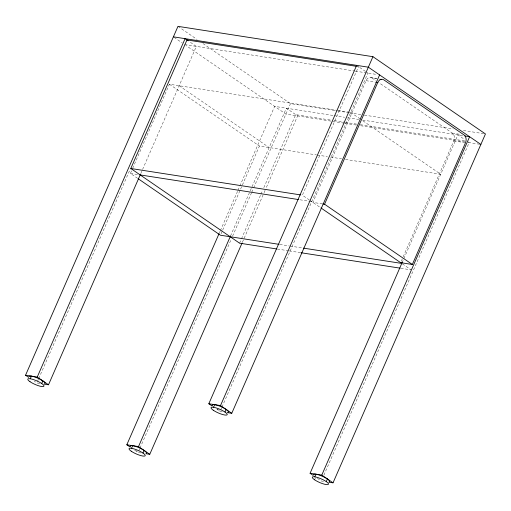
<?xml version="1.0" encoding="UTF-8"?>
<svg xmlns="http://www.w3.org/2000/svg" width="511" height="511" viewBox="0 0 511 511"><rect width="100%" height="100%" fill="white"/><g stroke="black" fill="none" stroke-linecap="round" stroke-linejoin="round"><path stroke-width="0.38" stroke-dasharray="2.56 1.92" d="M37.444 381.5L38.395 379.303M38.715 378.574L130.356 168.815M137.663 178.371L130.433 173.408L132.349 169.026M132.668 168.291L169.397 84.226L337.33 110.35M140.781 173.561L196.339 46.392L189.46 41.672M219.417 232.818L220.056 231.355M220.375 230.627L237.615 191.159M237.934 190.431L239.531 186.777M239.851 186.042L274.656 106.377L333.568 115.55M221.084 233.757L222.362 230.831M222.681 230.103L259.416 146.031L316.379 154.897M230.512 236.005L286.352 108.198L297.6 115.927L265.995 188.284M138.705 451.034L139.663 448.837M139.982 448.109L231.304 239.084M232.582 236.159L251.418 193.037M251.738 192.308L253.335 188.655M253.654 187.92L290.491 103.612L336.87 110.83M239.57 243.172L241.166 239.525M241.486 238.79L260.629 194.972M260.949 194.244L262.545 190.59M263.823 187.671L295.728 114.636L331.141 120.149M242.361 242.367L263.759 193.401M264.078 192.666L265.675 189.013M220.701 410.014L221.659 407.823M221.978 407.088L367.901 73.086L356.652 65.363M376.767 78.739L372.091 78.011A5.877 4.356 -81.2 0 0 366.048 80.681L312.873 202.394L323.009 203.972M401.276 261.198L402.866 257.557M403.185 256.829L453.813 140.947A5.877 4.356 -81.2 0 0 452.35 133.122L378.67 82.526M402.08 262.699L457.913 134.898L464.793 139.618M314.846 479.114L315.421 477.804M323.885 475.16L469.168 142.62L467.916 141.764M356.953 66.404L358.524 66.647L302.371 195.183L309.244 199.903M184.637 44.572L354.525 71.003M355.311 71.131L376.479 74.421M370.481 77.423L376.722 78.394M366.048 80.681L376.185 82.258M338.122 110.478L349.141 112.19M337.656 110.951L348.662 112.663M349.447 112.79L361.239 114.624M364.388 115.116L453.219 128.932M463.439 130.522L483.879 133.703M452.35 133.122L460.928 134.457M334.36 115.671L344.586 117.262M347.736 117.754L358.754 119.465M362.689 120.079L463.375 135.747M334.29 120.641L344.523 122.231M345.308 122.353L357.112 124.192M360.261 124.678L464.933 140.966M344.082 123.157L285.905 114.106L185.889 45.428M344.868 123.279L356.659 125.118M360.587 125.725L465.144 141.994M468.287 142.486L480.078 144.319M453.813 140.947L464.729 142.646M317.165 155.018L327.398 156.609M330.547 157.101L341.565 158.812M345.5 159.426L440.725 174.245L360.568 119.204M130.433 173.408L137.932 174.577M299.944 199.788L311.748 201.621M279.779 244.45L289.22 245.919M290.005 246.04L302.601 248.001M277.345 249.049L288.364 250.767M289.156 250.888L300.174 252.6M400.905 268.275L410.352 269.744M39.724 383.416L36.805 382.956L34.301 381.244M222.259 411.815L220.062 411.476L216.939 409.33M140.991 452.95L138.066 452.49L132.445 448.632M323.527 481.349L321.33 481.011L316.328 477.574M372.091 78.011L376.039 80.719M350.712 112.433L359.91 118.75M177.975 26.355L197.054 39.456M202.976 43.524L290.491 103.612M174.047 37.297L182.14 42.854M179.144 85.739L269.163 147.551M169.397 84.226L259.416 146.031M309.87 200.338L320.288 207.485M402.387 263.861L411.138 269.872M137.427 451.328A8.815 1.98 23.6 0 1 136.041 450.683M219.423 410.307A8.815 1.98 23.6 0 1 216.096 408.64"/><path stroke-width="0.77" d="M28.673 377.38L25.55 375.234L177.975 26.355L372.934 56.689L485.45 133.952L333.025 482.831L328.643 482.148M30.251 378.766L31.401 376.141M25.55 375.234L37.246 377.054L185.084 38.664L188.208 40.81M276.56 248.927L239.57 243.172L130.803 168.489L186.962 39.954L356.167 66.283M41.73 383.537L42.873 380.919M44.112 384.1L48.5 384.777L140.461 174.289M129.941 446.914L126.817 444.768L219.098 233.553M131.519 448.3L132.662 445.675M126.817 444.768L138.513 446.588L230.474 236.101M142.991 453.072L144.14 450.453M146.108 453.742L149.768 454.311L242.042 243.095M211.937 405.894L208.814 403.747L356.652 65.363M213.515 407.28L214.665 404.661M208.814 403.747L220.509 405.568L372.934 56.689M224.993 412.058L226.137 409.432M227.376 412.613L231.764 413.297L379.603 74.906M323.009 203.972L324.568 204.215L377.744 82.501A5.877 4.356 -81.2 0 1 383.787 79.831L464.052 134.942A5.877 4.356 -81.2 0 1 465.508 142.767L412.332 264.481L400.637 262.66M313.205 475.428L310.081 473.282L402.355 262.066M314.782 476.814L315.926 474.195M310.081 473.282L321.777 475.102L469.615 136.718L464.933 135.99M326.254 481.592L327.404 478.967M173.389 36.843L368.348 67.184L480.864 144.441M379.89 79.224L381.449 79.467M376.185 82.258L377.744 82.501M130.803 168.489L300.794 194.94M140.18 174.928L298.367 199.539M278.987 244.328L220.445 235.22L138.315 178.824M303.387 248.122L401.761 263.433L320.946 207.939M300.96 252.728L400.119 268.154M324.568 204.215L412.332 264.481M220.509 405.568L231.764 413.297M321.777 475.102L333.025 482.831M37.246 377.054L48.5 384.777M138.513 446.588L149.768 454.311M130.414 446.818A8.815 1.98 23.6 0 1 138.449 447.451A8.815 1.98 23.6 0 1 146.089 453.34M28.91 376.633A8.815 1.98 23.6 0 1 38.242 378.376A8.815 1.98 23.6 0 1 44.821 383.806M313.441 474.681A8.815 1.98 23.6 0 1 322.767 476.424A8.815 1.98 23.6 0 1 329.352 481.854M212.41 405.804A8.815 1.98 23.6 0 1 220.445 406.437A8.815 1.98 23.6 0 1 228.085 412.32M131.295 451.251A8.815 1.98 23.6 0 0 144.939 455.965A8.815 1.98 23.6 0 0 135.198 449.271A8.815 1.98 23.6 0 0 131.295 451.251M30.028 381.717A8.815 1.98 23.6 0 0 43.678 386.431A8.815 1.98 23.6 0 0 33.93 379.737A8.815 1.98 23.6 0 0 30.028 381.717M314.559 479.772A8.815 1.98 23.6 0 0 328.203 484.479A8.815 1.98 23.6 0 0 318.462 477.791A8.815 1.98 23.6 0 0 314.559 479.772M213.291 410.237A8.815 1.98 23.6 0 0 226.935 414.945A8.815 1.98 23.6 0 0 217.194 408.257A8.815 1.98 23.6 0 0 213.291 410.237"/></g></svg>
